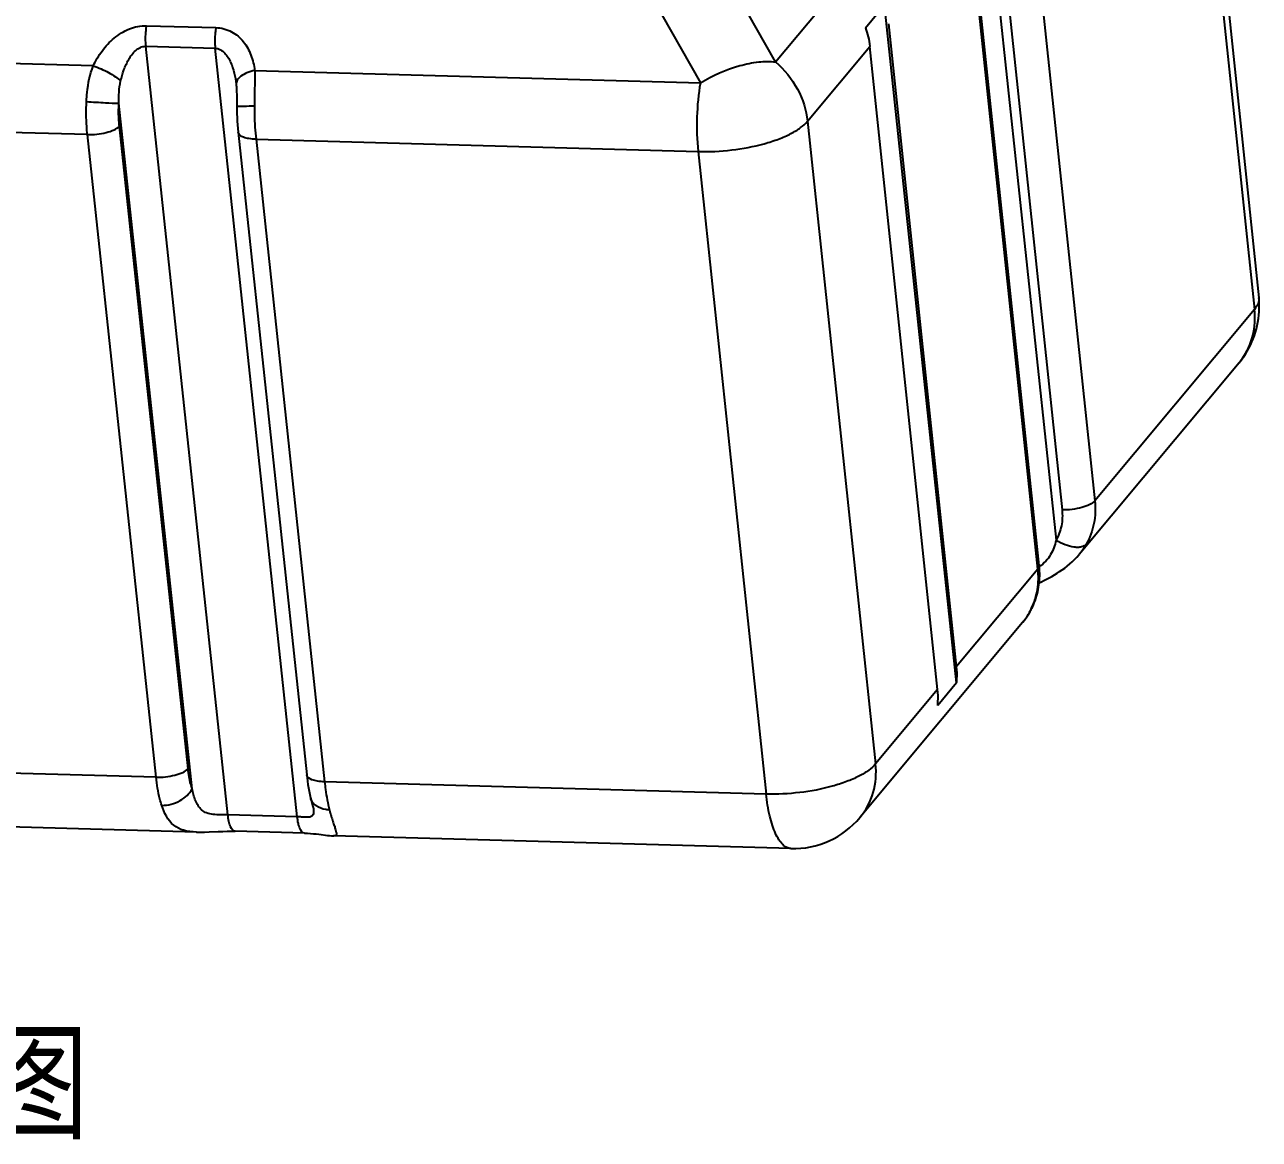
# Model space of a CAD drawing. Extents: x 104235 to 112395, y 52637 to 53451.
# Drawn here: x 111613.61 to 111659.69, y 53136.32 to 53177.93 of the extents above; entities that cross this region are included whole.
import ezdxf

# ---------------------------------------------------------------- set-up
doc = ezdxf.new("R2010")
doc.units = 0
doc.header["$LTSCALE"] = 1000
doc.layers.add('01-细实线', color=3, linetype='Continuous', lineweight=25)
doc.styles.add('3.0号字-阿文', font='win7仿宋_GB2312.ttf', dxfattribs={"width": 0.72})

msp = doc.modelspace()

# ---------------------------------------------------------------- linework, layer by layer
at = {"layer": '01-细实线'}
for p, q in [((111656.99, 53191.306, 283284.028), (111659.516, 53167.301, 283284.028)), ((111657.15, 53191.734, 283284.028), (111659.676, 53167.729, 283284.028)), ((111649.305, 53185, 283284.028), (111652.107, 53158.679, 283284.028)), ((111651.022, 53184.148, 283284.028), (111653.555, 53160.152, 283284.028)), ((111641.638, 53176.536, 283284.028), (111647.715, 53183.825, 283284.028)), ((111649.797, 53183.81, 283284.028), (111652.33, 53159.814, 283284.028)), ((111651.478, 53157.732, 283284.028), (111648.945, 53181.728, 283284.028)), ((111651.43, 53157.603, 283284.028), (111648.897, 53181.599, 283284.028)), ((111641.638, 53176.536, 283284.028), (111640.196, 53179.071, 283284.028)), ((111644.995, 53177.813, 283284.028), (111645.703, 53178.663, 283284.028)), ((111648.396, 53153.36, 283284.028), (111645.703, 53178.663, 283284.028)), ((111637.386, 53178.294, 283284.028), (111638.828, 53175.759, 283284.028)), ((111648.395, 53153.962, 283284.028), (111645.862, 53177.958, 283284.028)), ((111618.149, 53177.89, 283284.028), (111620.744, 53177.818, 283284.028)), ((111621.19, 53148.426, 283284.028), (111618.124, 53177.12, 283284.028)), ((111618.124, 53177.12, 283284.028), (111620.719, 53177.048, 283284.028)), ((111623.781, 53148.354, 283284.028), (111620.719, 53177.048, 283284.028)), ((111642.829, 53174.32, 283284.028), (111645.153, 53177.108, 283284.028)), ((111647.687, 53153.112, 283284.028), (111645.153, 53177.108, 283284.028)), ((111616.163, 53176.387, 283284.028), (111593.93, 53177.003, 283284.028)), ((111622.19, 53176.22, 283284.028), (111638.828, 53175.759, 283284.028)), ((111621.5, 53175.705, 283284.028), (111621.504, 53175.672, 283284.028)), ((111621.504, 53175.672, 283284.028), (111621.504, 53175.669, 283284.028)), ((111621.504, 53175.672, 283284.028), (111621.51, 53175.608, 283284.028)), ((111621.523, 53175.214, 283284.028), (111621.524, 53174.872, 283284.028)), ((111619.857, 53149.406, 283284.028), (111617.123, 53174.993, 283284.028)), ((111615.947, 53173.823, 283284.028), (111593.981, 53174.431, 283284.028)), ((111642.829, 53174.32, 283284.028), (111645.369, 53150.332, 283284.028)), ((111618.51, 53149.834, 283284.028), (111615.947, 53173.823, 283284.028)), ((111619.705, 53150.142, 283284.028), (111617.142, 53174.13, 283284.028)), ((111621.576, 53173.91, 283284.028), (111624.135, 53149.922, 283284.028)), ((111622.242, 53173.648, 283284.028), (111638.745, 53173.191, 283284.028)), ((111622.242, 53173.648, 283284.028), (111624.801, 53149.66, 283284.028)), ((111638.745, 53173.191, 283284.028), (111641.285, 53149.204, 283284.028)), ((111659.516, 53167.301, 283284.028), (111653.555, 53160.152, 283284.028)), ((111658.94, 53165.308, 283284.028), (111652.971, 53158.148, 283284.028)), ((111651.43, 53157.603, 283284.028), (111648.395, 53153.962, 283284.028)), ((111651.11, 53155.973, 283284.028), (111651.135, 53156.017, 283284.028)), ((111651.111, 53155.981, 283284.028), (111651.135, 53156.015, 283284.028)), ((111650.86, 53155.616, 283284.028), (111644.793, 53148.339, 283284.028)), ((111647.687, 53153.112, 283284.028), (111645.369, 53150.332, 283284.028)), ((111648.396, 53153.36, 283284.028), (111647.688, 53152.511, 283284.028)), ((111618.51, 53149.834, 283284.028), (111596.541, 53150.443, 283284.028)), ((111624.135, 53149.922, 283284.028), (111624.135, 53149.922, 283284.028)), ((111641.285, 53149.204, 283284.028), (111624.801, 53149.66, 283284.028)), ((111624.385, 53148.677, 283284.028), (111624.385, 53148.675, 283284.028)), ((111620.015, 53147.786, 283284.028), (111596.88, 53148.427, 283284.028)), ((111623.781, 53148.354, 283284.028), (111621.19, 53148.426, 283284.028)), ((111624.057, 53147.744, 283284.028), (111621.467, 53147.816, 283284.028)), ((111642.207, 53147.171, 283284.028), (111625.14, 53147.644, 283284.028))]:
    msp.add_line(p, q, dxfattribs=at)
at = {"layer": '01-细实线', "elevation": 283284.028}
for points in [[(111621.51, 53175.608), (111621.515, 53175.519), (111621.519, 53175.423), (111621.521, 53175.321), (111621.523, 53175.214)], [(111621.524, 53174.872), (111621.525, 53174.739), (111621.529, 53174.601), (111621.534, 53174.463), (111621.541, 53174.325), (111621.55, 53174.188), (111621.562, 53174.053), (111621.576, 53173.91)], [(111651.478, 53157.096), (111651.557, 53157.133), (111651.652, 53157.179), (111651.748, 53157.227), (111651.846, 53157.278), (111651.945, 53157.332), (111652.043, 53157.388), (111652.142, 53157.447), (111652.24, 53157.509), (111652.337, 53157.575), (111652.433, 53157.644), (111652.527, 53157.717), (111652.62, 53157.794), (111652.711, 53157.875), (111652.799, 53157.96), (111652.884, 53158.049), (111652.971, 53158.148)], [(111650.861, 53155.617), (111650.987, 53155.781), (111651.11, 53155.973)], [(111624.135, 53149.922), (111624.148, 53149.81), (111624.164, 53149.686), (111624.182, 53149.561), (111624.203, 53149.436), (111624.226, 53149.312), (111624.251, 53149.189), (111624.279, 53149.068), (111624.291, 53149.023)], [(111624.291, 53149.023), (111624.303, 53148.974), (111624.315, 53148.928), (111624.367, 53148.737)], [(111624.367, 53148.737), (111624.374, 53148.71), (111624.379, 53148.688), (111624.384, 53148.67), (111624.384, 53148.668)], [(111620.022, 53147.786), (111620.138, 53147.784), (111620.313, 53147.787), (111620.487, 53147.792), (111620.835, 53147.807)], [(111620.835, 53147.807), (111621.005, 53147.814), (111621.17, 53147.818), (111621.327, 53147.818), (111621.466, 53147.816)], [(111624.057, 53147.744), (111624.162, 53147.74), (111624.278, 53147.734), (111624.387, 53147.726), (111624.488, 53147.716), (111624.583, 53147.705), (111624.671, 53147.694)], [(111624.671, 53147.694), (111624.833, 53147.673), (111624.91, 53147.663), (111624.986, 53147.655), (111625.063, 53147.648), (111625.15, 53147.644)]]:
    msp.add_lwpolyline(points, dxfattribs=at)
at = {"layer": '01-细实线'}
for centre, radius, start, end in [((111622.784, 53090.794, 283284.028), 84.09, 90.41057, 90.68375), ((111656.45, 53167.39, 283284.028), 3.244, 1.4716, 6.0019), ((111656.429, 53167.389, 283284.028), 3.265, 356.9738, 1.474), ((111656.444, 53167.389, 283284.028), 3.249, 320.1762, 356.9701), ((111657.034, 53166.897, 283284.028), 2.481, 320.1781, 322.4349), ((111657.038, 53166.894, 283284.028), 2.477, 322.4352, 324.5454), ((111648.442, 53157.411, 283284.028), 3.054, 2.208, 6.0289), ((111648.933, 53157.209, 283284.028), 2.5, 330.5874, 331.5543), ((111648.911, 53157.221, 283284.028), 2.525, 331.558, 334.7311), ((111648.75, 53157.36, 283284.028), 2.738, 330.5925, 334.6211), ((111642.297, 53150.42, 283284.028), 3.25, 268.4089, 320.1461)]:
    msp.add_arc(centre, radius, start, end, dxfattribs=at)
for points, knots in [([(111616.163, 53176.387, 283284.028), (111616.255, 53176.582, 283284.028), (111616.479, 53176.96, 283284.028), (111616.93, 53177.447, 283284.028), (111617.492, 53177.803, 283284.028), (111617.934, 53177.896, 283284.028), (111618.149, 53177.89, 283284.028)], [0, 0, 0, 0, 0.247359, 0.499769, 0.753531, 1, 1, 1, 1]), ([(111618.149, 53177.89, 283284.028), (111618.138, 53177.828, 283284.028), (111618.104, 53177.573, 283284.028), (111618.103, 53177.313, 283284.028), (111618.124, 53177.12, 283284.028)], [0, 0, 0, 0, 0.244611, 1, 1, 1, 1]), ([(111620.744, 53177.818, 283284.028), (111620.733, 53177.756, 283284.028), (111620.699, 53177.501, 283284.028), (111620.698, 53177.241, 283284.028), (111620.719, 53177.048, 283284.028)], [0, 0, 0, 0, 0.244611, 1, 1, 1, 1]), ([(111620.744, 53177.818, 283284.028), (111620.946, 53177.813, 283284.028), (111621.345, 53177.709, 283284.028), (111621.799, 53177.312, 283284.028), (111622.079, 53176.795, 283284.028), (111622.167, 53176.414, 283284.028), (111622.19, 53176.22, 283284.028)], [0, 0, 0, 0, 0.258376, 0.505235, 0.750592, 1, 1, 1, 1]), ([(111644.995, 53177.813, 283284.028), (111645.034, 53177.7, 283284.028), (111645.099, 53177.471, 283284.028), (111645.142, 53177.236, 283284.028), (111645.154, 53177.119, 283284.028)], [0, 0, 0, 0, 0.503611, 1, 1, 1, 1]), ([(111617.189, 53175.825, 283284.028), (111617.222, 53175.964, 283284.028), (111617.301, 53176.239, 283284.028), (111617.446, 53176.568, 283284.028), (111617.602, 53176.807, 283284.028), (111617.744, 53176.966, 283284.028), (111617.916, 53177.089, 283284.028), (111618.056, 53177.122, 283284.028), (111618.124, 53177.12, 283284.028)], [0, 0, 0, 0, 0.252798, 0.50527, 0.631155, 0.756259, 0.879617, 1, 1, 1, 1]), ([(111620.719, 53177.048, 283284.028), (111620.786, 53177.046, 283284.028), (111620.921, 53177.006, 283284.028), (111621.08, 53176.874, 283284.028), (111621.203, 53176.707, 283284.028), (111621.331, 53176.459, 283284.028), (111621.437, 53176.123, 283284.028), (111621.484, 53175.845, 283284.028), (111621.5, 53175.705, 283284.028)], [0, 0, 0, 0, 0.121202, 0.24361, 0.367596, 0.492768, 0.7453, 1, 1, 1, 1]), ([(111638.828, 53175.759, 283284.028), (111639.288, 53176.034, 283284.028), (111640.007, 53176.356, 283284.028), (111640.976, 53176.553, 283284.028), (111641.43, 53176.561, 283284.028), (111641.638, 53176.536, 283284.028)], [0, 0, 0, 0, 0.543562, 0.7876, 1, 1, 1, 1]), ([(111615.914, 53175.056, 283284.028), (111615.92, 53175.171, 283284.028), (111615.953, 53175.621, 283284.028), (111616.042, 53176.072, 283284.028), (111616.163, 53176.387, 283284.028)], [0, 0, 0, 0, 0.254649, 1, 1, 1, 1]), ([(111616.163, 53176.387, 283284.028), (111616.362, 53176.324, 283284.028), (111616.647, 53176.199, 283284.028), (111616.983, 53175.995, 283284.028), (111617.129, 53175.882, 283284.028), (111617.189, 53175.825, 283284.028)], [0, 0, 0, 0, 0.532154, 0.786699, 1, 1, 1, 1]), ([(111622.19, 53176.22, 283284.028), (111622.093, 53176.197, 283284.028), (111621.915, 53176.141, 283284.028), (111621.69, 53176.021, 283284.028), (111621.536, 53175.879, 283284.028), (111621.496, 53175.757, 283284.028), (111621.5, 53175.705, 283284.028)], [0, 0, 0, 0, 0.327559, 0.608922, 0.829866, 1, 1, 1, 1]), ([(111622.19, 53176.22, 283284.028), (111622.198, 53176.003, 283284.028), (111622.192, 53175.557, 283284.028), (111622.182, 53175.111, 283284.028), (111622.181, 53174.882, 283284.028)], [0, 0, 0, 0, 0.486802, 1, 1, 1, 1]), ([(111641.638, 53176.536, 283284.028), (111641.965, 53176.25, 283284.028), (111642.515, 53175.572, 283284.028), (111642.785, 53174.736, 283284.028), (111642.829, 53174.32, 283284.028)], [0, 0, 0, 0, 0.509325, 1, 1, 1, 1]), ([(111617.123, 53174.993, 283284.028), (111617.121, 53175.132, 283284.028), (111617.124, 53175.411, 283284.028), (111617.157, 53175.688, 283284.028), (111617.189, 53175.825, 283284.028)], [0, 0, 0, 0, 0.497818, 1, 1, 1, 1]), ([(111638.828, 53175.759, 283284.028), (111638.755, 53175.337, 283284.028), (111638.674, 53174.48, 283284.028), (111638.7, 53173.619, 283284.028), (111638.745, 53173.191, 283284.028)], [0, 0, 0, 0, 0.498749, 1, 1, 1, 1]), ([(111615.947, 53173.823, 283284.028), (111615.936, 53173.922, 283284.028), (111615.901, 53174.332, 283284.028), (111615.899, 53174.744, 283284.028), (111615.914, 53175.056, 283284.028)], [0, 0, 0, 0, 0.24242, 1, 1, 1, 1]), ([(111615.914, 53175.056, 283284.028), (111616.15, 53175.041, 283284.028), (111616.553, 53175.018, 283284.028), (111616.956, 53174.998, 283284.028), (111617.123, 53174.993, 283284.028)], [0, 0, 0, 0, 0.58575, 1, 1, 1, 1]), ([(111617.142, 53174.13, 283284.028), (111617.134, 53174.2, 283284.028), (111617.11, 53174.487, 283284.028), (111617.111, 53174.776, 283284.028), (111617.123, 53174.993, 283284.028)], [0, 0, 0, 0, 0.242452, 1, 1, 1, 1]), ([(111621.78, 53174.878, 283284.028), (111621.744, 53174.878, 283284.028), (111621.693, 53174.877, 283284.028), (111621.63, 53174.876, 283284.028), (111621.593, 53174.875, 283284.028), (111621.565, 53174.874, 283284.028), (111621.542, 53174.875, 283284.028), (111621.533, 53174.872, 283284.028), (111621.524, 53174.874, 283284.028), (111621.524, 53174.872, 283284.028)], [0, 0, 0, 0, 0.425603, 0.597676, 0.740523, 0.853109, 0.934441, 0.983543, 1, 1, 1, 1]), ([(111622.181, 53174.882, 283284.028), (111622.181, 53174.777, 283284.028), (111622.184, 53174.365, 283284.028), (111622.209, 53173.953, 283284.028), (111622.242, 53173.648, 283284.028)], [0, 0, 0, 0, 0.255324, 1, 1, 1, 1]), ([(111638.745, 53173.191, 283284.028), (111639.163, 53173.179, 283284.028), (111639.996, 53173.222, 283284.028), (111641.001, 53173.41, 283284.028), (111641.733, 53173.643, 283284.028), (111642.19, 53173.841, 283284.028), (111642.558, 53174.059, 283284.028), (111642.755, 53174.231, 283284.028), (111642.829, 53174.32, 283284.028)], [0, 0, 0, 0, 0.28946, 0.575332, 0.705225, 0.820952, 0.919624, 1, 1, 1, 1]), ([(111615.947, 53173.823, 283284.028), (111616.182, 53173.816, 283284.028), (111616.525, 53173.854, 283284.028), (111616.922, 53173.984, 283284.028), (111617.084, 53174.076, 283284.028), (111617.142, 53174.13, 283284.028)], [0, 0, 0, 0, 0.563678, 0.811473, 1, 1, 1, 1]), ([(111622.242, 53173.648, 283284.028), (111622.154, 53173.651, 283284.028), (111621.991, 53173.666, 283284.028), (111621.76, 53173.717, 283284.028), (111621.585, 53173.821, 283284.028), (111621.576, 53173.91, 283284.028)], [0, 0, 0, 0, 0.351938, 0.64316, 1, 1, 1, 1]), ([(111659.676, 53167.729, 283284.028), (111659.683, 53167.658, 283284.028), (111659.657, 53167.498, 283284.028), (111659.57, 53167.366, 283284.028), (111659.516, 53167.301, 283284.028)], [0, 0, 0, 0, 0.458839, 1, 1, 1, 1]), ([(111659.055, 53165.458, 283284.028), (111659.239, 53165.715, 283284.028), (111659.513, 53166.318, 283284.028), (111659.55, 53166.976, 283284.028), (111659.516, 53167.301, 283284.028)], [0, 0, 0, 0, 0.491361, 1, 1, 1, 1]), ([(111653.555, 53160.152, 283284.028), (111653.506, 53160.093, 283284.028), (111653.346, 53159.991, 283284.028), (111653.056, 53159.889, 283284.028), (111652.705, 53159.823, 283284.028), (111652.456, 53159.81, 283284.028), (111652.33, 53159.814, 283284.028)], [0, 0, 0, 0, 0.178356, 0.423924, 0.710118, 1, 1, 1, 1]), ([(111653.555, 53160.152, 283284.028), (111653.585, 53159.87, 283284.028), (111653.565, 53159.304, 283284.028), (111653.371, 53158.769, 283284.028), (111653.236, 53158.53, 283284.028)], [0, 0, 0, 0, 0.50803, 1, 1, 1, 1]), ([(111652.33, 53159.814, 283284.028), (111652.351, 53159.617, 283284.028), (111652.337, 53159.22, 283284.028), (111652.201, 53158.846, 283284.028), (111652.107, 53158.679, 283284.028)], [0, 0, 0, 0, 0.50803, 1, 1, 1, 1]), ([(111652.107, 53158.679, 283284.028), (111652.065, 53158.493, 283284.028), (111651.966, 53158.211, 283284.028), (111651.728, 53157.889, 283284.028), (111651.568, 53157.756, 283284.028), (111651.481, 53157.698, 283284.028)], [0, 0, 0, 0, 0.480874, 0.736444, 1, 1, 1, 1]), ([(111653.236, 53158.53, 283284.028), (111653.192, 53158.478, 283284.028), (111653.082, 53158.426, 283284.028), (111652.922, 53158.41, 283284.028), (111652.714, 53158.424, 283284.028), (111652.431, 53158.504, 283284.028), (111652.214, 53158.612, 283284.028), (111652.107, 53158.679, 283284.028)], [0, 0, 0, 0, 0.16996, 0.277378, 0.400735, 0.686362, 1, 1, 1, 1]), ([(111653.236, 53158.53, 283284.028), (111653.217, 53158.497, 283284.028), (111653.139, 53158.365, 283284.028), (111653.048, 53158.24, 283284.028), (111652.973, 53158.151, 283284.028)], [0, 0, 0, 0, 0.247729, 1, 1, 1, 1]), ([(111651.43, 53157.603, 283284.028), (111651.439, 53157.613, 283284.028), (111651.466, 53157.65, 283284.028), (111651.482, 53157.699, 283284.028), (111651.478, 53157.732, 283284.028)], [0, 0, 0, 0, 0.286506, 1, 1, 1, 1]), ([(111651.195, 53156.143, 283284.028), (111651.3, 53156.365, 283284.028), (111651.447, 53156.848, 283284.028), (111651.457, 53157.352, 283284.028), (111651.43, 53157.603, 283284.028)], [0, 0, 0, 0, 0.492573, 1, 1, 1, 1]), ([(111651.223, 53156.186, 283284.028), (111651.321, 53156.393, 283284.028), (111651.467, 53156.835, 283284.028), (111651.502, 53157.298, 283284.028), (111651.493, 53157.529, 283284.028)], [0, 0, 0, 0, 0.497483, 1, 1, 1, 1]), ([(111650.861, 53155.617, 283284.028), (111650.884, 53155.645, 283284.028), (111650.976, 53155.76, 283284.028), (111651.057, 53155.885, 283284.028), (111651.111, 53155.981, 283284.028)], [0, 0, 0, 0, 0.246949, 1, 1, 1, 1]), ([(111648.396, 53153.36, 283284.028), (111648.402, 53153.41, 283284.028), (111648.417, 53153.61, 283284.028), (111648.411, 53153.812, 283284.028), (111648.395, 53153.962, 283284.028)], [0, 0, 0, 0, 0.247642, 1, 1, 1, 1]), ([(111647.688, 53152.511, 283284.028), (111647.693, 53152.56, 283284.028), (111647.708, 53152.76, 283284.028), (111647.702, 53152.962, 283284.028), (111647.687, 53153.112, 283284.028)], [0, 0, 0, 0, 0.247642, 1, 1, 1, 1]), ([(111645.369, 53150.332, 283284.028), (111645.295, 53150.243, 283284.028), (111645.098, 53150.071, 283284.028), (111644.731, 53149.853, 283284.028), (111644.273, 53149.656, 283284.028), (111643.541, 53149.422, 283284.028), (111642.536, 53149.234, 283284.028), (111641.703, 53149.192, 283284.028), (111641.285, 53149.204, 283284.028)], [0, 0, 0, 0, 0.080369, 0.179053, 0.294775, 0.424668, 0.710532, 1, 1, 1, 1]), ([(111644.793, 53148.339, 283284.028), (111645.015, 53148.605, 283284.028), (111645.354, 53149.251, 283284.028), (111645.407, 53149.975, 283284.028), (111645.369, 53150.332, 283284.028)], [0, 0, 0, 0, 0.49113, 1, 1, 1, 1]), ([(111618.51, 53149.834, 283284.028), (111618.745, 53149.828, 283284.028), (111619.089, 53149.865, 283284.028), (111619.486, 53149.996, 283284.028), (111619.648, 53150.088, 283284.028), (111619.705, 53150.142, 283284.028)], [0, 0, 0, 0, 0.563678, 0.811472, 1, 1, 1, 1]), ([(111618.722, 53148.782, 283284.028), (111618.696, 53148.86, 283284.028), (111618.598, 53149.205, 283284.028), (111618.539, 53149.56, 283284.028), (111618.51, 53149.834, 283284.028)], [0, 0, 0, 0, 0.229245, 1, 1, 1, 1]), ([(111619.857, 53149.406, 283284.028), (111619.839, 53149.46, 283284.028), (111619.767, 53149.701, 283284.028), (111619.726, 53149.95, 283284.028), (111619.705, 53150.142, 283284.028)], [0, 0, 0, 0, 0.229643, 1, 1, 1, 1]), ([(111624.801, 53149.66, 283284.028), (111624.714, 53149.663, 283284.028), (111624.551, 53149.678, 283284.028), (111624.32, 53149.729, 283284.028), (111624.145, 53149.833, 283284.028), (111624.135, 53149.922, 283284.028)], [0, 0, 0, 0, 0.351953, 0.643179, 1, 1, 1, 1]), ([(111618.722, 53148.782, 283284.028), (111618.839, 53148.782, 283284.028), (111619.078, 53148.816, 283284.028), (111619.495, 53148.979, 283284.028), (111619.768, 53149.214, 283284.028), (111619.857, 53149.406, 283284.028)], [0, 0, 0, 0, 0.261811, 0.529528, 1, 1, 1, 1]), ([(111621.19, 53148.426, 283284.028), (111621.099, 53148.428, 283284.028), (111620.916, 53148.429, 283284.028), (111620.649, 53148.435, 283284.028), (111620.402, 53148.482, 283284.028), (111620.204, 53148.602, 283284.028), (111620.071, 53148.773, 283284.028), (111619.944, 53149.039, 283284.028), (111619.889, 53149.257, 283284.028), (111619.857, 53149.406, 283284.028)], [0, 0, 0, 0, 0.144193, 0.28947, 0.421405, 0.536845, 0.646917, 0.759677, 1, 1, 1, 1]), ([(111624.801, 53149.66, 283284.028), (111624.811, 53149.564, 283284.028), (111624.855, 53149.211, 283284.028), (111624.919, 53148.86, 283284.028), (111624.985, 53148.609, 283284.028)], [0, 0, 0, 0, 0.270422, 1, 1, 1, 1]), ([(111624.363, 53148.887, 283284.028), (111624.353, 53148.9, 283284.028), (111624.319, 53148.951, 283284.028), (111624.294, 53149.009, 283284.028), (111624.283, 53149.053, 283284.028)], [0, 0, 0, 0, 0.255166, 1, 1, 1, 1]), ([(111642.207, 53147.171, 283284.028), (111642.154, 53147.173, 283284.028), (111642.039, 53147.204, 283284.028), (111641.888, 53147.323, 283284.028), (111641.749, 53147.505, 283284.028), (111641.623, 53147.747, 283284.028), (111641.51, 53148.045, 283284.028), (111641.377, 53148.532, 283284.028), (111641.315, 53148.927, 283284.028), (111641.285, 53149.204, 283284.028)], [0, 0, 0, 0, 0.067581, 0.145923, 0.241538, 0.356956, 0.49227, 0.646167, 1, 1, 1, 1]), ([(111620.013, 53147.786, 283284.028), (111619.852, 53147.79, 283284.028), (111619.552, 53147.818, 283284.028), (111619.011, 53148.087, 283284.028), (111618.811, 53148.507, 283284.028), (111618.722, 53148.782, 283284.028)], [0, 0, 0, 0, 0.273828, 0.506239, 1, 1, 1, 1]), ([(111624.385, 53148.675, 283284.028), (111624.388, 53148.639, 283284.028), (111624.394, 53148.573, 283284.028), (111624.39, 53148.481, 283284.028), (111624.363, 53148.402, 283284.028), (111624.294, 53148.353, 283284.028), (111624.198, 53148.339, 283284.028), (111624.079, 53148.341, 283284.028), (111623.937, 53148.348, 283284.028), (111623.835, 53148.352, 283284.028), (111623.781, 53148.354, 283284.028)], [0, 0, 0, 0, 0.124636, 0.230327, 0.317463, 0.401176, 0.507526, 0.646504, 0.813293, 1, 1, 1, 1]), ([(111624.491, 53148.764, 283284.028), (111624.478, 53148.773, 283284.028), (111624.431, 53148.809, 283284.028), (111624.389, 53148.852, 283284.028), (111624.363, 53148.887, 283284.028)], [0, 0, 0, 0, 0.259035, 1, 1, 1, 1]), ([(111624.985, 53148.609, 283284.028), (111624.938, 53148.611, 283284.028), (111624.765, 53148.63, 283284.028), (111624.594, 53148.691, 283284.028), (111624.491, 53148.764, 283284.028)], [0, 0, 0, 0, 0.27036, 1, 1, 1, 1]), ([(111624.985, 53148.609, 283284.028), (111625.005, 53148.533, 283284.028), (111625.045, 53148.391, 283284.028), (111625.107, 53148.192, 283284.028), (111625.163, 53148.024, 283284.028), (111625.209, 53147.886, 283284.028), (111625.236, 53147.791, 283284.028), (111625.245, 53147.73, 283284.028), (111625.245, 53147.697, 283284.028), (111625.236, 53147.67, 283284.028), (111625.205, 53147.643, 283284.028), (111625.172, 53147.643, 283284.028), (111625.15, 53147.644, 283284.028)], [0, 0, 0, 0, 0.219715, 0.415439, 0.583344, 0.720055, 0.822736, 0.861101, 0.891429, 0.915652, 0.938299, 1, 1, 1, 1]), ([(111621.466, 53147.816, 283284.028), (111621.386, 53147.818, 283284.028), (111621.285, 53147.98, 283284.028), (111621.224, 53148.19, 283284.028), (111621.199, 53148.343, 283284.028), (111621.19, 53148.426, 283284.028)], [0, 0, 0, 0, 0.346869, 0.640662, 1, 1, 1, 1]), ([(111624.057, 53147.744, 283284.028), (111623.977, 53147.747, 283284.028), (111623.876, 53147.908, 283284.028), (111623.815, 53148.118, 283284.028), (111623.79, 53148.271, 283284.028), (111623.781, 53148.354, 283284.028)], [0, 0, 0, 0, 0.34689, 0.640679, 1, 1, 1, 1])]:
    msp.add_open_spline(points, degree=3, knots=knots, dxfattribs=at)

# ---------------------------------------------------------------- texts
at = {"layer": '01-细实线', "color": 0, "style": '3.0号字-阿文', "width": 0.72}
msp.add_text('轴视图', height=3.5, dxfattribs=at).set_placement((111605.644, 53136.704, 283284.028))

doc.saveas('drawing.dxf')
